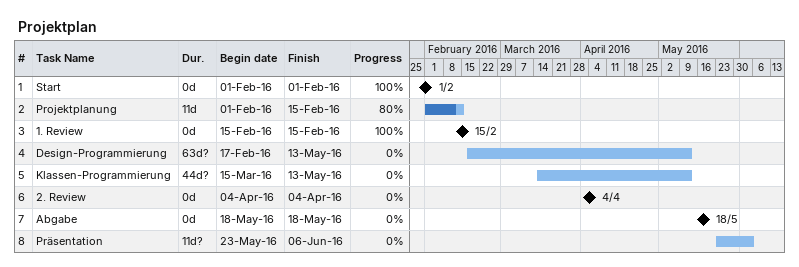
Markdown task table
Projektplan

| ID | Task | Duration | Start | Finish | % complete |
|---|---|---|---|---|---|
| 1 | Start | 0d | 2016-02-01 | 2016-02-01 | 100 |
| 2 | Projektplanung | 11d | 2016-02-01 | 2016-02-15 | 80 |
| 3 | 1. Review | 0d | 2016-02-15 | 2016-02-15 | 100 |
| 4 | Design-Programmierung | 63d? | 2016-02-17 | 2016-05-13 | 0 |
| 5 | Klassen-Programmierung | 44d? | 2016-03-15 | 2016-05-13 | 0 |
| 6 | 2. Review | 0d | 2016-04-04 | 2016-04-04 | 0 |
| 7 | Abgabe | 0d | 2016-05-18 | 2016-05-18 | 0 |
| 8 | Präsentation | 11d? | 2016-05-23 | 2016-06-06 | 0 |
